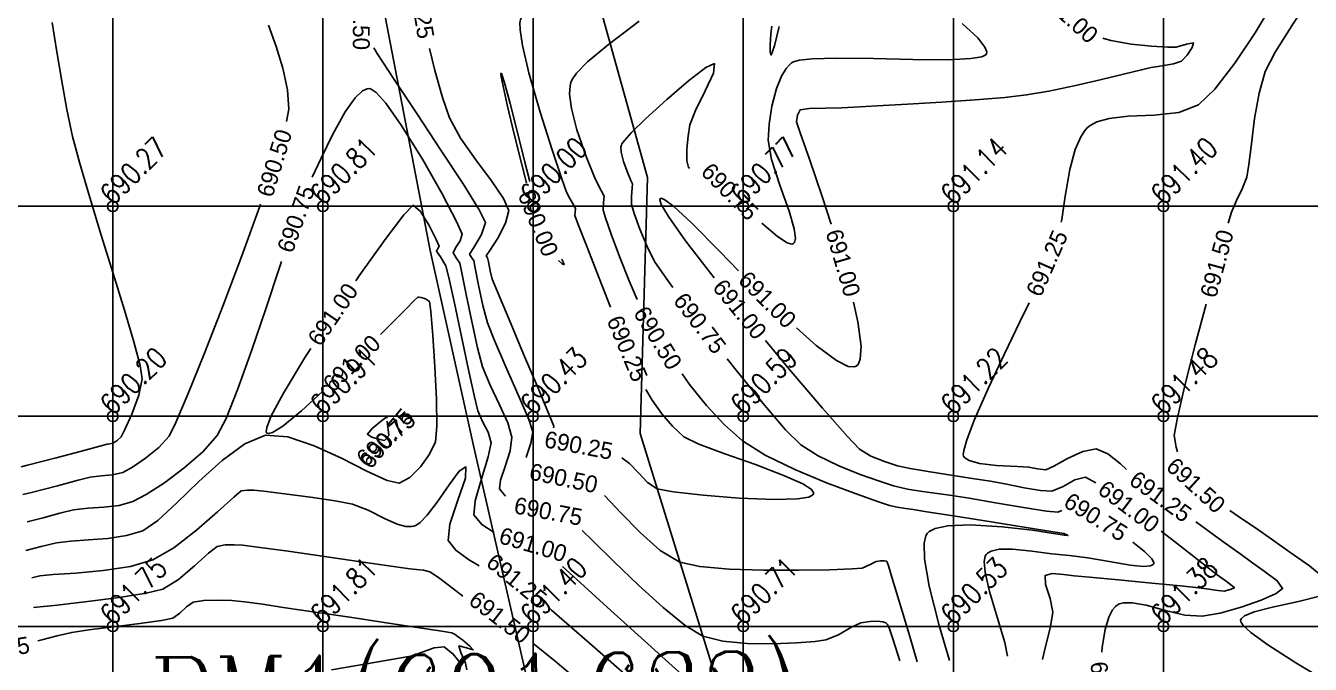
# Model space of a CAD drawing. Header units: millimetres. Extents: x 708400 to 708940, y 1331410 to 1331890.
# Drawn here: x 708622.93 to 708653.49, y 1331634.1 to 1331649.3 of the extents above; entities that cross this region are included whole.
import ezdxf

# ---------------------------------------------------------------- set-up
doc = ezdxf.new("R2010")
doc.units = ezdxf.units.MM
doc.header["$PDMODE"] = 32
doc.header["$PDSIZE"] = 0.25
for name, color, linetype in [('BLOCK LEVELS', 251, 'Continuous'), ('bm', 6, 'Continuous'), ('CONT-MJR', 210, 'Continuous'), ('CONT-MNR', 90, 'Continuous'), ('grid', 4, 'Continuous'), ('nala', 190, 'Continuous')]:
    doc.layers.add(name, color=color, linetype=linetype)
doc.styles.add('RC', font='romanc.shx', dxfattribs={"width": 0.8, "height": 1.8})
doc.styles.add('RS', font='romans.shx', dxfattribs={"height": 5})

msp = doc.modelspace()

# ---------------------------------------------------------------- linework, layer by layer
at = {"layer": 'BLOCK LEVELS', "color": 251}
for p in [(708625, 1331645, 690.272), (708630, 1331645, 690.812), (708635, 1331645, 689.996), (708640, 1331645, 690.77), (708645, 1331645, 691.144), (708650, 1331645, 691.4), (708625, 1331640, 690.205), (708630, 1331640, 690.908), (708635, 1331640, 690.428), (708640, 1331640, 690.592), (708645, 1331640, 691.218), (708650, 1331640, 691.478), (708625, 1331635, 691.747), (708630, 1331635, 691.806), (708635, 1331635, 691.396), (708640, 1331635, 690.712), (708645, 1331635, 690.531), (708650, 1331635, 691.382)]:
    msp.add_point(p, dxfattribs=at)
at = {"layer": 'CONT-MJR', "flags": 128}
for points, elevation in [([(708654.086, 1331653.478), (708654.129, 1331653.302), (708654.169, 1331652.921), (708654.204, 1331652.482), (708654.282, 1331652.248), (708654.561, 1331652.283), (708654.923, 1331652.435), (708655.14, 1331652.473), (708655.026, 1331652.245), (708654.68, 1331651.714), (708654.186, 1331650.984), (708653.629, 1331650.163), (708653.093, 1331649.357), (708652.661, 1331648.671), (708652.418, 1331648.211), (708652.273, 1331647.697), (708652.167, 1331647.09), (708652.091, 1331646.489), (708652.033, 1331645.991), (708651.984, 1331645.696), (708651.874, 1331645.419), (708651.736, 1331645.136), (708651.618, 1331644.86), (708651.541, 1331644.598)], 691.5), ([(708628.702, 1331649.311), (708628.886, 1331648.808), (708629.046, 1331648.286), (708629.156, 1331647.776), (708629.188, 1331647.31), (708629.13, 1331647.022)], 690.5), ([(708637.528, 1331649.404), (708636.793, 1331648.853), (708636.298, 1331648.441), (708636.035, 1331648.17), (708635.929, 1331648.016), (708635.9, 1331647.948), (708635.881, 1331647.865), (708635.871, 1331647.672), (708635.911, 1331647.329), (708636.041, 1331646.817), (708636.262, 1331646.188), (708636.465, 1331645.696), (708636.562, 1331645.478), (708636.629, 1331645.36), (708636.688, 1331645.242), (708636.678, 1331645.09), (708636.671, 1331644.911), (708636.726, 1331644.729), (708636.861, 1331644.335), (708637.055, 1331643.807), (708637.285, 1331643.222), (708637.477, 1331642.778)], 690.5), ([(708640.854, 1331649.278), (708640.844, 1331649.251), (708640.743, 1331648.818), (708640.664, 1331648.599), (708640.654, 1331648.609), (708640.641, 1331648.669), (708640.638, 1331648.833), (708640.655, 1331649.108), (708640.679, 1331649.29)], 690.5), ([(708648.56, 1331649.006), (708648.744, 1331648.947), (708649.229, 1331648.862), (708649.713, 1331648.813), (708650.102, 1331648.79), (708650.304, 1331648.787), (708650.544, 1331648.861), (708650.713, 1331648.895), (708650.682, 1331648.779), (708650.567, 1331648.596), (708650.431, 1331648.454), (708650.239, 1331648.388), (708649.968, 1331648.347), (708649.709, 1331648.306), (708649.476, 1331648.25), (708649.048, 1331648.145), (708648.491, 1331648.011), (708647.876, 1331647.87), (708647.271, 1331647.743), (708646.743, 1331647.651), (708646.222, 1331647.593), (708645.516, 1331647.535), (708644.715, 1331647.48), (708643.908, 1331647.431), (708643.184, 1331647.39), (708642.631, 1331647.361), (708642.34, 1331647.345), (708641.962, 1331647.335), (708641.569, 1331647.326), (708641.358, 1331647.299), (708641.293, 1331647.168), (708641.269, 1331647.008), (708641.355, 1331646.75), (708641.577, 1331646.118), (708641.881, 1331645.232), (708642.094, 1331644.577)], 691), ([(708634.839, 1331639.018), (708634.849, 1331639.073), (708634.948, 1331639.36), (708634.994, 1331639.632), (708634.889, 1331639.945), (708634.647, 1331640.512), (708634.351, 1331641.181), (708634.08, 1331641.801), (708633.915, 1331642.222), (708633.805, 1331642.64), (708633.702, 1331643.124), (708633.623, 1331643.529), (708633.587, 1331643.709), (708633.536, 1331643.784), (708633.491, 1331643.858), (708633.591, 1331644.016), (708633.776, 1331644.325), (708633.869, 1331644.618), (708633.718, 1331644.916), (708633.334, 1331645.532), (708632.809, 1331646.338), (708632.234, 1331647.208), (708631.698, 1331648.017), (708631.292, 1331648.636), (708631.21, 1331648.771)], 690.5), ([(708634.842, 1331645.56), (708634.725, 1331646.026), (708634.553, 1331646.719), (708634.386, 1331647.413), (708634.285, 1331647.862), (708634.243, 1331648.083), (708634.235, 1331648.156), (708634.238, 1331648.167), (708634.246, 1331648.159), (708634.272, 1331648.092), (708634.336, 1331647.881), (708634.454, 1331647.444), (708634.631, 1331646.756), (708634.808, 1331646.052), (708634.925, 1331645.594)], 690), ([(708628.514, 1331645.049), (708628.491, 1331644.981), (708628.069, 1331643.818), (708627.62, 1331642.625), (708627.182, 1331641.501), (708626.797, 1331640.544), (708626.503, 1331639.853), (708626.342, 1331639.526), (708626.096, 1331639.261), (708625.78, 1331639.002), (708625.469, 1331638.789), (708625.24, 1331638.663), (708624.995, 1331638.604), (708624.722, 1331638.582), (708624.463, 1331638.554), (708624.18, 1331638.482), (708623.682, 1331638.348), (708623.066, 1331638.185), (708622.861, 1331638.135)], 690.5), ([(708634.077, 1331637.232), (708633.781, 1331637.426), (708633.591, 1331637.656), (708633.622, 1331637.988), (708633.771, 1331638.51), (708633.933, 1331639.033), (708634.001, 1331639.37), (708633.928, 1331639.62), (708633.797, 1331639.878), (708633.685, 1331640.129), (708633.606, 1331640.461), (708633.465, 1331641.106), (708633.295, 1331641.903), (708633.127, 1331642.69), (708632.993, 1331643.304), (708632.925, 1331643.584), (708632.796, 1331643.795), (708632.702, 1331643.93), (708632.733, 1331643.992), (708632.763, 1331644.053), (708632.693, 1331644.211), (708632.526, 1331644.544), (708632.322, 1331644.873), (708632.144, 1331645.023), (708631.927, 1331644.8), (708631.479, 1331644.21), (708630.882, 1331643.372), (708630.781, 1331643.224)], 691), ([(708639.892, 1331643.462), (708639.443, 1331643.921), (708638.768, 1331644.603), (708638.351, 1331644.993), (708638.136, 1331645.156), (708638.049, 1331645.19), (708638.025, 1331645.181), (708638.016, 1331645.154), (708638.051, 1331645.044), (708638.221, 1331644.754), (708638.63, 1331644.178), (708639.311, 1331643.3)], 691), ([(708635.687, 1331643.745), (708635.74, 1331643.613), (708635.728, 1331643.611), (708635.689, 1331643.633), (708635.605, 1331643.71), (708635.604, 1331643.711)], 690), ([(708631.37, 1331641.945), (708631.57, 1331642.147), (708631.978, 1331642.562), (708632.178, 1331642.762), (708632.248, 1331642.828), (708632.261, 1331642.837), (708632.284, 1331642.839), (708632.341, 1331642.831), (708632.439, 1331642.798), (708632.532, 1331642.736), (708632.565, 1331642.495), (708632.614, 1331641.925), (708632.665, 1331641.178), (708632.703, 1331640.406), (708632.711, 1331639.761), (708632.676, 1331639.393), (708632.534, 1331639.1), (708632.319, 1331638.798), (708632.067, 1331638.546), (708631.813, 1331638.407), (708631.527, 1331638.472), (708631.046, 1331638.698), (708630.442, 1331639.001), (708629.789, 1331639.299), (708629.162, 1331639.509), (708628.634, 1331639.549), (708628.143, 1331639.348), (708627.602, 1331638.95), (708627.05, 1331638.449), (708626.526, 1331637.941), (708626.069, 1331637.519), (708625.717, 1331637.276), (708625.327, 1331637.161), (708624.879, 1331637.094), (708624.421, 1331637.056), (708623.999, 1331637.027), (708623.661, 1331636.986), (708623.299, 1331636.902), (708622.934, 1331636.802)], 691), ([(708642.621, 1331642.717), (708642.73, 1331642.252), (708642.806, 1331641.667), (708642.787, 1331641.359), (708642.732, 1331641.232), (708642.691, 1331641.194), (708642.638, 1331641.175), (708642.5, 1331641.188), (708642.219, 1331641.325), (708641.734, 1331641.689), (708641.271, 1331642.108)], 691), ([(708651.012, 1331642.669), (708650.756, 1331641.699), (708650.502, 1331640.704), (708650.322, 1331639.935), (708650.258, 1331639.544), (708650.302, 1331639.263), (708650.335, 1331639.158)], 691.5), ([(708629.711, 1331641.614), (708629.588, 1331641.425), (708629.06, 1331640.552), (708628.772, 1331640.01), (708628.663, 1331639.735), (708628.651, 1331639.628), (708628.666, 1331639.601), (708628.698, 1331639.589), (708628.802, 1331639.615), (708629.044, 1331639.766), (708629.494, 1331640.132), (708629.99, 1331640.59)], 691), ([(708640.533, 1331641.801), (708641.097, 1331641.126), (708641.889, 1331640.196), (708642.482, 1331639.52), (708642.764, 1331639.221), (708643.039, 1331639.055), (708643.359, 1331638.923), (708643.672, 1331638.821), (708643.97, 1331638.756), (708644.445, 1331638.675), (708644.992, 1331638.59), (708645.505, 1331638.513), (708645.882, 1331638.454), (708646.266, 1331638.383), (708646.688, 1331638.299), (708647.073, 1331638.234), (708647.346, 1331638.221), (708647.616, 1331638.328), (708647.893, 1331638.488), (708648.146, 1331638.554), (708648.389, 1331638.414)], 691), ([(708638.545, 1331641.008), (708638.726, 1331640.758), (708639.13, 1331640.254), (708639.553, 1331639.795), (708639.98, 1331639.417), (708640.522, 1331639.079), (708641.228, 1331638.737), (708641.986, 1331638.419), (708642.688, 1331638.151), (708643.223, 1331637.961), (708643.482, 1331637.875), (708643.664, 1331637.834), (708643.859, 1331637.807), (708644.045, 1331637.781), (708644.371, 1331637.729), (708645.051, 1331637.621), (708645.9, 1331637.486), (708646.736, 1331637.354), (708647.375, 1331637.252), (708647.632, 1331637.21), (708647.684, 1331637.184), (708647.728, 1331637.159), (708647.643, 1331637.167), (708647.427, 1331637.204), (708646.883, 1331637.287), (708646.158, 1331637.372), (708645.401, 1331637.416), (708644.87, 1331637.393), (708644.566, 1331637.327), (708644.425, 1331637.255), (708644.377, 1331637.209), (708644.342, 1331637.151), (708644.303, 1331636.979), (708644.312, 1331636.606), (708644.422, 1331635.955), (708644.659, 1331635.019), (708644.906, 1331634.188)], 690.5), ([(708644.138, 1331634.158), (708643.963, 1331634.757), (708643.705, 1331635.626), (708643.539, 1331636.172), (708643.455, 1331636.438), (708643.424, 1331636.527), (708643.417, 1331636.541), (708643.402, 1331636.548), (708643.357, 1331636.557), (708643.268, 1331636.559), (708643.166, 1331636.547), (708643.018, 1331636.47), (708642.829, 1331636.383), (708642.593, 1331636.368), (708642.052, 1331636.349), (708641.313, 1331636.335), (708640.481, 1331636.337), (708639.663, 1331636.362), (708638.966, 1331636.422), (708638.496, 1331636.524), (708638.027, 1331636.808), (708637.545, 1331637.237), (708637.09, 1331637.705), (708636.704, 1331638.106), (708636.696, 1331638.112)], 690.5), ([(708651.578, 1331637.756), (708651.789, 1331637.613), (708652.244, 1331637.307), (708652.594, 1331637.056), (708653.006, 1331636.764), (708653.475, 1331636.439), (708653.851, 1331636.129)], 691.5), ([(708649.944, 1331637.265), (708650.473, 1331636.856), (708651.026, 1331636.422), (708651.276, 1331636.227), (708651.468, 1331636.088), (708651.594, 1331635.997), (708651.645, 1331635.957), (708651.687, 1331635.918), (708651.588, 1331635.876), (708651.446, 1331635.835), (708651.291, 1331635.851), (708651.025, 1331635.89), (708650.768, 1331635.925), (708650.407, 1331635.962), (708649.721, 1331636.03), (708648.927, 1331636.106), (708648.24, 1331636.171), (708647.877, 1331636.202), (708647.62, 1331636.232), (708647.353, 1331636.257), (708647.182, 1331636.211), (708647.193, 1331635.998), (708647.301, 1331635.66), (708647.366, 1331635.336), (708647.308, 1331634.995), (708647.169, 1331634.413), (708647.118, 1331634.212)], 691), ([(708633.332, 1331635.717), (708633.084, 1331635.908), (708632.749, 1331636.162), (708632.54, 1331636.3), (708632.391, 1331636.338), (708632.226, 1331636.355), (708632.068, 1331636.371), (708631.736, 1331636.419), (708631.014, 1331636.523), (708630.097, 1331636.655), (708629.176, 1331636.786), (708628.444, 1331636.886), (708628.095, 1331636.929), (708627.891, 1331636.939), (708627.677, 1331636.937), (708627.486, 1331636.899), (708627.276, 1331636.742), (708626.946, 1331636.442), (708626.563, 1331636.119), (708626.194, 1331635.888), (708625.797, 1331635.788), (708625.154, 1331635.685), (708624.4, 1331635.589), (708623.675, 1331635.507), (708623.116, 1331635.447), (708623.111, 1331635.446)], 691.5), ([(708643.15, 1331633.671), (708643.139, 1331633.674), (708642.773, 1331633.667), (708642.432, 1331633.613), (708642.163, 1331633.498), (708641.824, 1331633.301), (708641.458, 1331633.099), (708641.109, 1331632.968), (708640.746, 1331632.913), (708640.339, 1331632.896), (708639.935, 1331632.927), (708639.582, 1331633.017), (708639.217, 1331633.278), (708638.558, 1331633.84), (708637.728, 1331634.58), (708636.849, 1331635.378), (708636.044, 1331636.112), (708635.697, 1331636.424)], 691), ([(708653.744, 1331635.725), (708653.216, 1331635.592), (708652.592, 1331635.46), (708652.155, 1331635.345), (708651.928, 1331635.248), (708651.848, 1331635.177), (708651.833, 1331635.138), (708651.838, 1331635.106), (708651.894, 1331635.022), (708652.081, 1331634.852), (708652.483, 1331634.559), (708653.152, 1331634.129), (708653.901, 1331633.679)], 691.5), ([(708636.289, 1331633.532), (708635.526, 1331634.174), (708634.994, 1331634.598)], 691.5)]:
    msp.add_lwpolyline(points, dxfattribs=dict(at, elevation=elevation))
at = {"layer": 'CONT-MNR', "flags": 128}
for points, elevation in [([(708635.115, 1331649.883), (708634.984, 1331649.792), (708634.803, 1331649.619), (708634.723, 1331649.5), (708634.699, 1331649.439), (708634.688, 1331649.378), (708634.691, 1331649.203), (708634.749, 1331648.828), (708634.903, 1331648.176), (708635.171, 1331647.244), (708635.456, 1331646.344), (708635.688, 1331645.651), (708635.797, 1331645.339), (708635.872, 1331645.187), (708635.961, 1331645.032), (708636.006, 1331644.948), (708636.002, 1331644.863), (708635.997, 1331644.777), (708636.077, 1331644.564), (708636.284, 1331644.029), (708636.572, 1331643.29), (708636.844, 1331642.602)], 690.25), ([(708652.6, 1331649.831), (708652.183, 1331649.126), (708651.699, 1331648.404), (708651.224, 1331647.79), (708650.837, 1331647.412), (708650.366, 1331647.234), (708649.778, 1331647.171), (708649.16, 1331647.143), (708648.705, 1331647.092), (708648.416, 1331647.01), (708648.259, 1331646.926), (708648.194, 1331646.872), (708648.135, 1331646.809), (708648.03, 1331646.652), (708647.899, 1331646.353), (708647.769, 1331645.876), (708647.657, 1331645.244), (708647.579, 1331644.688), (708647.566, 1331644.623)], 691.25), ([(708623.555, 1331649.377), (708623.669, 1331648.676), (708623.784, 1331647.98), (708623.907, 1331647.303), (708624.045, 1331646.661), (708624.216, 1331646.016), (708624.452, 1331645.211), (708624.726, 1331644.315), (708625.009, 1331643.398), (708625.276, 1331642.528), (708625.499, 1331641.774), (708625.65, 1331641.206), (708625.703, 1331640.893), (708625.622, 1331640.5), (708625.456, 1331640.055), (708625.288, 1331639.684), (708625.197, 1331639.51), (708625.093, 1331639.419), (708625.001, 1331639.357), (708624.933, 1331639.346), (708624.863, 1331639.338), (708624.693, 1331639.29), (708624.259, 1331639.171), (708623.654, 1331639.01), (708622.967, 1331638.835), (708622.822, 1331638.801)], 690.25), ([(708645.214, 1331649.348), (708645.585, 1331649.007), (708645.753, 1331648.792), (708645.794, 1331648.678), (708645.789, 1331648.633), (708645.77, 1331648.605), (708645.675, 1331648.56), (708645.414, 1331648.515), (708644.886, 1331648.49), (708644.037, 1331648.496), (708643.103, 1331648.517), (708642.22, 1331648.528), (708641.643, 1331648.512), (708641.33, 1331648.476), (708641.195, 1331648.438), (708641.153, 1331648.414), (708641.108, 1331648.375), (708641.024, 1331648.279), (708640.913, 1331648.098), (708640.793, 1331647.803), (708640.685, 1331647.385), (708640.619, 1331646.959), (708640.591, 1331646.576), (708640.673, 1331646.114), (708640.872, 1331645.506), (708641.091, 1331644.883), (708641.214, 1331644.461), (708641.243, 1331644.232), (708641.22, 1331644.138), (708641.194, 1331644.111), (708641.157, 1331644.101), (708641.048, 1331644.13), (708640.817, 1331644.28), (708640.443, 1331644.601)], 690.75), ([(708635.484, 1331639.728), (708635.491, 1331639.762), (708635.384, 1331640.034), (708635.12, 1331640.667), (708634.776, 1331641.483), (708634.428, 1331642.306), (708634.154, 1331642.96), (708634.029, 1331643.268), (708633.979, 1331643.466), (708633.937, 1331643.674), (708633.918, 1331643.772), (708633.886, 1331643.822), (708633.972, 1331643.946), (708634.16, 1331644.24), (708634.345, 1331644.595), (708634.422, 1331644.9), (708634.298, 1331645.183), (708634.008, 1331645.604), (708633.637, 1331646.105), (708633.276, 1331646.625), (708633.011, 1331647.108), (708632.843, 1331647.59), (708632.664, 1331648.231), (708632.536, 1331648.759)], 690.25), ([(708638.731, 1331645.909), (708638.699, 1331645.923), (708638.662, 1331646.082), (708638.662, 1331646.356), (708638.688, 1331646.668), (708638.731, 1331646.942), (708638.869, 1331647.284), (708639.099, 1331647.748), (708639.291, 1331648.172), (708639.317, 1331648.397), (708639.11, 1331648.302), (708638.697, 1331647.986), (708638.183, 1331647.546), (708637.675, 1331647.079), (708637.344, 1331646.753), (708637.176, 1331646.568), (708637.114, 1331646.484), (708637.101, 1331646.457), (708637.092, 1331646.408), (708637.099, 1331646.286), (708637.151, 1331646.068), (708637.252, 1331645.789), (708637.326, 1331645.616), (708637.369, 1331645.536), (708637.358, 1331645.438), (708637.34, 1331645.236), (708637.344, 1331645.045), (708637.408, 1331644.825), (708637.543, 1331644.455), (708637.715, 1331644.04), (708637.893, 1331643.683), (708638.128, 1331643.342), (708638.328, 1331643.069)], 690.75), ([(708634.347, 1331638.099), (708634.333, 1331638.108), (708634.203, 1331638.27), (708634.228, 1331638.481), (708634.339, 1331638.809), (708634.456, 1331639.175), (708634.498, 1331639.501), (708634.4, 1331639.845), (708634.201, 1331640.277), (708633.976, 1331640.74), (708633.8, 1331641.175), (708633.681, 1331641.631), (708633.544, 1331642.255), (708633.412, 1331642.899), (708633.308, 1331643.413), (708633.256, 1331643.647), (708633.167, 1331643.772), (708633.097, 1331643.894), (708633.153, 1331644.01), (708633.262, 1331644.178), (708633.316, 1331644.335), (708633.179, 1331644.639), (708632.834, 1331645.294), (708632.367, 1331646.119), (708631.864, 1331646.934), (708631.495, 1331647.455), (708631.267, 1331647.71), (708631.148, 1331647.792), (708631.101, 1331647.803), (708631.049, 1331647.797), (708630.94, 1331647.745), (708630.769, 1331647.584), (708630.531, 1331647.25), (708630.235, 1331646.715), (708629.958, 1331646.148), (708629.741, 1331645.694)], 690.75), ([(708629.017, 1331643.687), (708628.978, 1331643.57), (708628.64, 1331642.562), (708628.298, 1331641.559), (708627.975, 1331640.656), (708627.696, 1331639.951), (708627.486, 1331639.541), (708627.143, 1331639.157), (708626.7, 1331638.77), (708626.227, 1331638.418), (708625.796, 1331638.138), (708625.478, 1331637.97), (708625.152, 1331637.879), (708624.786, 1331637.838), (708624.412, 1331637.813), (708624.062, 1331637.77), (708623.744, 1331637.695), (708623.341, 1331637.587), (708622.963, 1331637.485)], 690.75), ([(708646.801, 1331642.702), (708646.583, 1331642.253), (708646.217, 1331641.489), (708645.837, 1331640.675), (708645.507, 1331639.922), (708645.32, 1331639.44), (708645.246, 1331639.185), (708645.235, 1331639.08), (708645.243, 1331639.049), (708645.273, 1331639.012), (708645.377, 1331638.948), (708645.619, 1331638.88), (708646.029, 1331638.828), (708646.524, 1331638.803), (708646.8, 1331638.791), (708647.003, 1331638.746), (708647.203, 1331638.727), (708647.392, 1331638.816), (708647.715, 1331638.996), (708648.08, 1331639.165), (708648.395, 1331639.223), (708648.673, 1331639.106), (708648.974, 1331638.871), (708649.122, 1331638.736)], 691.25), ([(708639.62, 1331641.372), (708639.833, 1331641.1), (708640.47, 1331640.31), (708641.01, 1331639.68), (708641.372, 1331639.319), (708641.782, 1331639.059), (708642.277, 1331638.821), (708642.787, 1331638.615), (708643.243, 1331638.454), (708643.577, 1331638.348), (708643.908, 1331638.269), (708644.264, 1331638.213), (708644.623, 1331638.166), (708644.963, 1331638.118), (708645.379, 1331638.048), (708646.001, 1331637.942), (708646.667, 1331637.83), (708647.217, 1331637.745), (708647.489, 1331637.716), (708647.585, 1331637.754)], 690.75), ([(708637.68, 1331640.64), (708637.837, 1331640.386), (708638.067, 1331640.062), (708638.32, 1331639.762), (708638.588, 1331639.515), (708638.948, 1331639.339), (708639.565, 1331639.108), (708640.294, 1331638.849), (708640.986, 1331638.586), (708641.415, 1331638.391), (708641.614, 1331638.263), (708641.671, 1331638.189), (708641.674, 1331638.156), (708641.656, 1331638.127), (708641.561, 1331638.079), (708641.29, 1331638.035), (708640.748, 1331638.019), (708639.907, 1331638.051), (708639.044, 1331638.119), (708638.335, 1331638.202), (708637.953, 1331638.277), (708637.724, 1331638.428), (708637.508, 1331638.651), (708637.294, 1331638.88), (708637.116, 1331639.015)], 690.25), ([(708631.125, 1331639.529), (708631.06, 1331639.572), (708631.173, 1331639.709), (708631.397, 1331639.892), (708631.519, 1331639.985), (708631.523, 1331639.954)], 690.75), ([(708631.531, 1331639.888), (708631.571, 1331639.551), (708631.567, 1331639.542), (708631.548, 1331639.516), (708631.507, 1331639.467), (708631.462, 1331639.427), (708631.352, 1331639.447), (708631.166, 1331639.503), (708631.125, 1331639.529)], 690.75), ([(708633.718, 1331636.44), (708633.461, 1331636.589), (708633.16, 1331636.81), (708632.979, 1331637.042), (708633.023, 1331637.431), (708633.213, 1331638), (708633.391, 1331638.53), (708633.399, 1331638.8), (708633.241, 1331638.697), (708633.001, 1331638.37), (708632.715, 1331637.953), (708632.48, 1331637.645), (708632.313, 1331637.474), (708632.211, 1331637.404), (708632.163, 1331637.386), (708632.104, 1331637.376), (708631.976, 1331637.379), (708631.766, 1331637.434), (708631.464, 1331637.568), (708631.074, 1331637.766), (708630.704, 1331637.911), (708630.29, 1331637.989), (708629.703, 1331638.075), (708629.089, 1331638.156), (708628.592, 1331638.215), (708628.36, 1331638.24), (708628.204, 1331638.245), (708628.055, 1331638.225), (708627.877, 1331638.073), (708627.494, 1331637.724), (708626.99, 1331637.287), (708626.449, 1331636.87), (708625.955, 1331636.582), (708625.42, 1331636.427), (708624.772, 1331636.329), (708624.123, 1331636.269), (708623.582, 1331636.233), (708623.261, 1331636.202), (708623.074, 1331636.157)], 691.25), ([(708650.769, 1331637.487), (708650.88, 1331637.408), (708651.415, 1331637.023), (708651.85, 1331636.708), (708652.094, 1331636.527), (708652.398, 1331636.314), (708652.708, 1331636.085), (708652.835, 1331635.897), (708652.684, 1331635.778), (708652.325, 1331635.62), (708651.85, 1331635.455), (708651.351, 1331635.317), (708650.921, 1331635.24), (708650.51, 1331635.268), (708650.046, 1331635.378), (708649.586, 1331635.501), (708649.258, 1331635.562), (708649.055, 1331635.562), (708648.946, 1331635.533), (708648.901, 1331635.508), (708648.861, 1331635.475), (708648.789, 1331635.389), (708648.698, 1331635.217), (708648.609, 1331634.927), (708648.54, 1331634.507), (708648.532, 1331634.388)], 691.25), ([(708643.725, 1331634.175), (708643.723, 1331634.181), (708643.572, 1331634.682), (708643.48, 1331634.944), (708643.434, 1331635.042), (708643.417, 1331635.063), (708643.39, 1331635.08), (708643.323, 1331635.105), (708643.199, 1331635.122), (708643.013, 1331635.114), (708642.799, 1331635.08), (708642.563, 1331634.971), (708642.264, 1331634.797), (708641.969, 1331634.675), (708641.713, 1331634.64), (708641.265, 1331634.604), (708640.701, 1331634.583), (708640.093, 1331634.593), (708639.514, 1331634.65), (708639.039, 1331634.77), (708638.622, 1331635.02), (708638.094, 1331635.447), (708637.512, 1331635.978), (708636.932, 1331636.536), (708636.413, 1331637.046), (708636.169, 1331637.28)], 690.75), ([(708649.271, 1331637.001), (708649.55, 1331636.782), (708649.725, 1331636.607), (708649.773, 1331636.522), (708649.772, 1331636.492), (708649.756, 1331636.469), (708649.692, 1331636.438), (708649.526, 1331636.426), (708649.205, 1331636.457), (708648.71, 1331636.54), (708648.197, 1331636.631), (708647.76, 1331636.684), (708647.342, 1331636.728), (708646.868, 1331636.793), (708646.405, 1331636.839), (708646.088, 1331636.834), (708645.903, 1331636.793), (708645.813, 1331636.743), (708645.78, 1331636.71), (708645.755, 1331636.668), (708645.732, 1331636.545), (708645.755, 1331636.282), (708645.86, 1331635.831), (708646.051, 1331635.198), (708646.228, 1331634.616), (708646.291, 1331634.287)], 690.75), ([(708633.427, 1331633.966), (708633.393, 1331634.121), (708633.282, 1331634.381), (708633.237, 1331634.539), (708633.415, 1331634.49), (708633.578, 1331634.437), (708633.497, 1331634.529), (708633.326, 1331634.669), (708633.218, 1331634.752), (708633.145, 1331634.802), (708633.068, 1331634.846), (708632.83, 1331634.884), (708632.243, 1331634.974), (708631.461, 1331635.092), (708630.639, 1331635.215), (708629.93, 1331635.32), (708629.487, 1331635.386), (708629.051, 1331635.452), (708628.572, 1331635.525), (708628.136, 1331635.587), (708627.83, 1331635.618), (708627.505, 1331635.627), (708627.166, 1331635.616), (708626.916, 1331635.573), (708626.753, 1331635.463), (708626.595, 1331635.311), (708626.432, 1331635.194), (708626.159, 1331635.14), (708625.64, 1331635.068), (708625.016, 1331634.991), (708624.43, 1331634.916), (708624.023, 1331634.854), (708623.673, 1331634.775), (708623.308, 1331634.679), (708623.22, 1331634.656)], 691.75), ([(708639.938, 1331631.428), (708639.886, 1331631.474), (708639.262, 1331632.025), (708638.379, 1331632.804), (708637.363, 1331633.699), (708636.341, 1331634.597), (708635.439, 1331635.385), (708635.396, 1331635.423)], 691.25), ([(708630.204, 1331633.966), (708631.087, 1331634.114), (708631.764, 1331634.231), (708632.092, 1331634.29), (708632.363, 1331634.384), (708632.644, 1331634.489), (708632.883, 1331634.511), (708633.1, 1331634.339), (708633.306, 1331634.081)], 691.75)]:
    msp.add_lwpolyline(points, dxfattribs=dict(at, elevation=elevation))
at = {"layer": 'grid'}
for p, q in [((708625, 1331410), (708625, 1331890)), ((708630, 1331410), (708630, 1331890)), ((708635, 1331410), (708635, 1331890)), ((708640, 1331410), (708640, 1331890)), ((708645, 1331410), (708645, 1331890)), ((708650, 1331410), (708650, 1331890)), ((708400, 1331645), (708845, 1331645)), ((708400, 1331640), (708845, 1331640)), ((708400, 1331635), (708845, 1331635))]:
    msp.add_line(p, q, dxfattribs=at)
at = {"layer": 'nala'}
for points, elevation in [([(708647.411, 1331587.742), (708646.184, 1331592.202), (708643.845, 1331601.444), (708641.591, 1331606.677), (708642.002, 1331615.92), (708641.142, 1331617.767), (708636.468, 1331626.701), (708633.59, 1331639.262), (708632.549, 1331643.944), (708631.215, 1331650.927), (708630.755, 1331655.603), (708629.345, 1331660.975), (708625.773, 1331667.889), (708611.869, 1331682.174), (708608.262, 1331695.176), (708624.005, 1331718.091), (708626.832, 1331733.391), (708627.824, 1331740.055)], 691.765), ([(708651.362, 1331588.954), (708651.24, 1331592.644), (708648.78, 1331604.259), (708647.035, 1331609.24), (708648.323, 1331615.948), (708648.35, 1331619.904), (708641.974, 1331628.104), (708640.173, 1331631.11), (708637.547, 1331639.588), (708637.721, 1331645.688), (708635.691, 1331652.985)], 692.001)]:
    msp.add_lwpolyline(points, dxfattribs=dict(at, elevation=elevation))

# ---------------------------------------------------------------- texts
at = {"layer": 'BLOCK LEVELS', "color": 251, "style": 'RS', "width": 0.8}
for s, p in [('690.27', (708625, 1331645, 690.272)), ('690.81', (708630, 1331645, 690.812)), ('690.00', (708635, 1331645, 689.996)), ('690.77', (708640, 1331645, 690.77)), ('691.14', (708645, 1331645, 691.144)), ('691.40', (708650, 1331645, 691.4)), ('690.20', (708625, 1331640, 690.205)), ('690.43', (708635, 1331640, 690.428)), ('691.22', (708645, 1331640, 691.218)), ('691.48', (708650, 1331640, 691.478)), ('690.91', (708630, 1331640, 690.908)), ('690.59', (708640, 1331640, 690.592)), ('691.75', (708625, 1331635, 691.747)), ('691.81', (708630, 1331635, 691.806)), ('691.40', (708635, 1331635, 691.396)), ('690.71', (708640, 1331635, 690.712)), ('690.53', (708645, 1331635, 690.531)), ('691.38', (708650, 1331635, 691.382))]:
    msp.add_text(s, height=0.5, rotation=45.0066, dxfattribs=at).set_placement(p)
at = {"layer": 'bm', "style": 'RC', "oblique": 0, "width": 0.8}
msp.add_text('BM1(691.632)', height=2.0261, rotation=0.5691, dxfattribs=at).set_placement((708625.909, 1331632.233, 691.632))
at = {"layer": 'CONT-MJR', "char_height": 0.4, "attachment_point": 5}
for s, insert, rotation in [('{690.50}', (708630.909, 1331649.537, 690.5), 270.1246), ('{691.00}', (708647.739, 1331649.537, 691), 318.2797), ('{690.50}', (708628.848, 1331646.028, 690.5), 73.1072), ('{690.00}', (708635.12, 1331644.594, 690), 292.2562), ('{691.00}', (708642.375, 1331643.652, 691), 286.2536), ('{691.50}', (708651.273, 1331643.634, 691.5), 74.8374), ('{691.00}', (708640.574, 1331642.777, 691), 315.2626), ('{691.00}', (708630.238, 1331642.424, 691), 55.7757), ('{691.00}', (708639.918, 1331642.548, 691), 309.0519), ('{690.50}', (708637.967, 1331641.866, 690.5), 301.3877), ('{691.00}', (708630.686, 1331641.261, 691), 44.4286), ('{690.50}', (708635.727, 1331638.527, 690.5), 348.2611), ('{691.50}', (708650.771, 1331638.355, 691.5), 317.6629), ('{691.00}', (708649.175, 1331637.851, 691), 322.8462), ('{691.00}', (708635, 1331636.944, 691), 343.4365), ('{691.50}', (708634.205, 1331635.211, 691.5), 322.4388)]:
    msp.add_mtext(s, dxfattribs=dict(at, insert=insert, rotation=rotation))
at = {"layer": 'CONT-MNR', "char_height": 0.4, "attachment_point": 5}
for s, insert, rotation in [('{690.25}', (708632.318, 1331649.804, 690.25), 279.7963), ('{690.75}', (708639.682, 1331645.349, 690.75), 314.5619), ('{690.75}', (708629.361, 1331644.697, 690.75), 70.5953), ('{691.25}', (708647.23, 1331643.642, 691.25), 66.2744), ('{690.75}', (708638.968, 1331642.216, 690.75), 307.2044), ('{690.25}', (708637.242, 1331641.613, 690.25), 292.7245), ('{690.75}', (708631.501, 1331639.461, 690.75), 41.483), ('{690.75}', (708631.513, 1331639.473, 690.75), 50.1997), ('{690.25}', (708636.086, 1331639.309, 690.25), 349.3205), ('{691.25}', (708649.93, 1331638.089, 691.25), 324.3223), ('{690.75}', (708635.364, 1331637.737, 690.75), 349.3539), ('{690.75}', (708648.389, 1331637.603, 690.75), 327.8993), ('{691.25}', (708634.61, 1331636.095, 691.25), 320.5601), ('{691.75}', (708622.209, 1331634.434, 691.75), 9.1294), ('{691.25}', (708648.556, 1331633.349, 691.25), 277.3536)]:
    msp.add_mtext(s, dxfattribs=dict(at, insert=insert, rotation=rotation))

doc.saveas('drawing.dxf')
